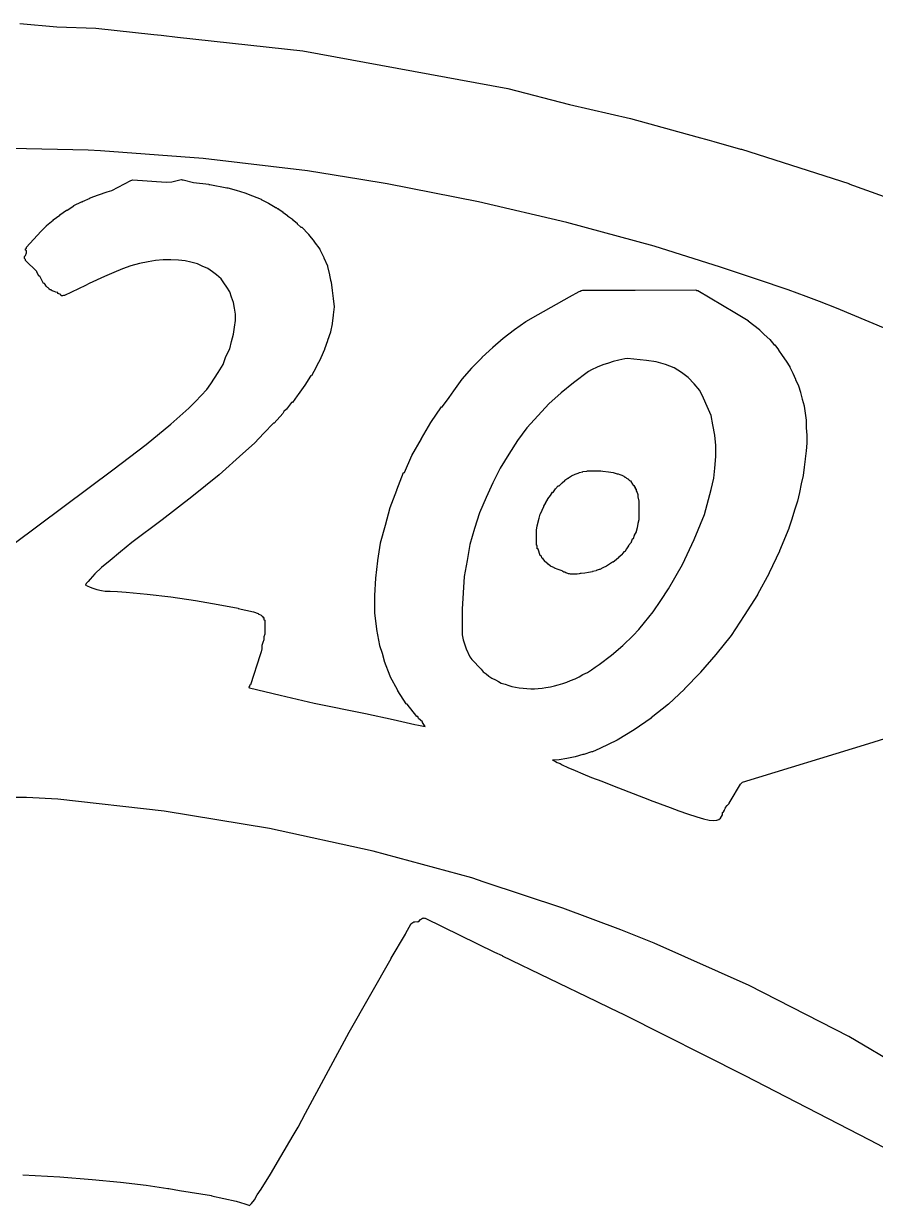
# Model space of a CAD drawing. Extents: x 85.1 to 152.3, y -110.2 to -37.
# Drawn here: x 127.384 to 128.281, y -71.784 to -70.539 of the extents above; entities that cross this region are included whole.
import ezdxf

# ---------------------------------------------------------------- set-up
doc = ezdxf.new("R2010")
doc.units = 0
doc.layers.add('BLACK', color=7, linetype='CONTINUOUS')

msp = doc.modelspace()

# ---------------------------------------------------------------- linework, layer by layer
at = {"layer": 'BLACK', "linetype": 'CONTINUOUS'}
for p, q in [((127.38, -70.5394), (127.419, -70.5426)), ((127.419, -70.5426), (127.46, -70.5442)), ((127.46, -70.5442), (127.46, -70.5442)), ((127.46, -70.5442), (127.46, -70.5442)), ((127.46, -70.5442), (127.521, -70.5509)), ((127.521, -70.5509), (127.529, -70.5515)), ((127.529, -70.5515), (127.529, -70.5516)), ((127.529, -70.5516), (127.529, -70.5515)), ((127.529, -70.5515), (127.546, -70.5536)), ((127.546, -70.5536), (127.678, -70.5682)), ((127.678, -70.5682), (127.678, -70.5683)), ((127.678, -70.5683), (127.678, -70.5682)), ((127.678, -70.5682), (127.894, -70.6076)), ((127.894, -70.6076), (127.894, -70.6076)), ((127.894, -70.6076), (127.894, -70.6076)), ((127.894, -70.6076), (127.959, -70.6245)), ((127.959, -70.6245), (128.023, -70.6394)), ((128.023, -70.6394), (128.023, -70.6395)), ((128.023, -70.6395), (128.023, -70.6395)), ((128.023, -70.6395), (128.093, -70.6587)), ((128.093, -70.6587), (128.106, -70.6621)), ((127.452, -70.6727), (127.371, -70.671)), ((127.465, -70.6733), (127.452, -70.6727)), ((128.106, -70.6621), (128.106, -70.6622)), ((128.106, -70.6622), (128.106, -70.6622)), ((128.106, -70.6622), (128.111, -70.6636)), ((128.111, -70.6636), (128.139, -70.6716)), ((128.139, -70.6716), (128.139, -70.6716)), ((128.139, -70.6716), (128.14, -70.6716)), ((128.14, -70.6716), (128.253, -70.7079)), ((127.573, -70.6814), (127.465, -70.6733)), ((127.683, -70.6945), (127.573, -70.6814)), ((127.739, -70.7035), (127.683, -70.6945)), ((127.477, -70.7152), (127.497, -70.7045)), ((127.497, -70.7045), (127.498, -70.7044)), ((127.498, -70.7044), (127.499, -70.704)), ((127.499, -70.704), (127.534, -70.7064)), ((127.534, -70.7064), (127.54, -70.7061)), ((127.54, -70.7061), (127.55, -70.7037)), ((127.55, -70.7037), (127.551, -70.7039)), ((127.551, -70.7039), (127.552, -70.7038)), ((127.552, -70.7038), (127.563, -70.7069)), ((127.563, -70.7069), (127.579, -70.7086)), ((127.579, -70.7086), (127.579, -70.7087)), ((127.579, -70.7087), (127.58, -70.7087)), ((127.58, -70.7087), (127.598, -70.7123)), ((127.767, -70.7082), (127.739, -70.7035)), ((127.863, -70.7271), (127.767, -70.7082)), ((128.253, -70.7079), (128.253, -70.708)), ((128.253, -70.708), (128.253, -70.708)), ((128.253, -70.708), (128.364, -70.7484)), ((127.454, -70.723), (127.463, -70.7196)), ((127.463, -70.7196), (127.472, -70.7166)), ((127.463, -70.7196), (127.463, -70.7197)), ((127.463, -70.7197), (127.463, -70.7196)), ((127.472, -70.7165), (127.477, -70.7152)), ((127.472, -70.7166), (127.472, -70.7165)), ((127.472, -70.7166), (127.472, -70.7166)), ((127.598, -70.7123), (127.598, -70.7124)), ((127.598, -70.7124), (127.599, -70.7123)), ((127.599, -70.7123), (127.608, -70.7147)), ((127.608, -70.7147), (127.608, -70.7148)), ((127.608, -70.7148), (127.608, -70.7148)), ((127.608, -70.7148), (127.617, -70.7175)), ((127.617, -70.7175), (127.617, -70.7176)), ((127.617, -70.7176), (127.617, -70.7176)), ((127.617, -70.7176), (127.625, -70.7208)), ((127.625, -70.7208), (127.625, -70.7208)), ((127.625, -70.7208), (127.625, -70.7208)), ((127.625, -70.7208), (127.634, -70.7244)), ((127.43, -70.7358), (127.437, -70.7312)), ((127.437, -70.7311), (127.445, -70.727)), ((127.437, -70.7312), (127.437, -70.7311)), ((127.437, -70.7312), (127.437, -70.7312)), ((127.445, -70.727), (127.446, -70.727)), ((127.446, -70.7269), (127.454, -70.7231)), ((127.446, -70.727), (127.446, -70.7269)), ((127.454, -70.7231), (127.454, -70.723)), ((127.454, -70.7231), (127.454, -70.7231)), ((127.634, -70.7244), (127.634, -70.7245)), ((127.634, -70.7245), (127.634, -70.7245)), ((127.634, -70.7245), (127.642, -70.7284)), ((127.642, -70.7284), (127.642, -70.7285)), ((127.642, -70.7285), (127.642, -70.7285)), ((127.642, -70.7285), (127.649, -70.7329)), ((127.649, -70.7329), (127.649, -70.733)), ((127.649, -70.733), (127.65, -70.733)), ((127.65, -70.733), (127.651, -70.734)), ((127.651, -70.734), (127.651, -70.7342)), ((127.651, -70.7342), (127.652, -70.7343)), ((127.652, -70.7343), (127.652, -70.7343)), ((127.652, -70.7343), (127.652, -70.7344)), ((127.652, -70.7344), (127.657, -70.7378)), ((127.956, -70.749), (127.863, -70.7271)), ((127.408, -70.7521), (127.415, -70.7464)), ((127.415, -70.7462), (127.422, -70.741)), ((127.415, -70.7464), (127.415, -70.7462)), ((127.415, -70.7464), (127.415, -70.7464)), ((127.422, -70.7408), (127.429, -70.7359)), ((127.422, -70.7409), (127.422, -70.7408)), ((127.422, -70.741), (127.422, -70.7409)), ((127.429, -70.7359), (127.43, -70.7359)), ((127.43, -70.7359), (127.43, -70.7358)), ((127.657, -70.7378), (127.657, -70.7379)), ((127.657, -70.7379), (127.657, -70.7379)), ((127.657, -70.7379), (127.662, -70.7415)), ((127.662, -70.7415), (127.662, -70.7416)), ((127.662, -70.7416), (127.662, -70.7417)), ((127.662, -70.7417), (127.667, -70.7455)), ((127.667, -70.7455), (127.667, -70.7456)), ((127.667, -70.7456), (127.667, -70.7457)), ((127.667, -70.7457), (127.672, -70.7497)), ((127.387, -70.7749), (127.402, -70.7585)), ((127.402, -70.7583), (127.408, -70.7523)), ((127.402, -70.7584), (127.402, -70.7583)), ((127.402, -70.7585), (127.402, -70.7584)), ((127.408, -70.7522), (127.408, -70.7521)), ((127.408, -70.7523), (127.408, -70.7522)), ((127.672, -70.7497), (127.672, -70.7498)), ((127.672, -70.7498), (127.672, -70.7499)), ((127.672, -70.7499), (127.672, -70.7503)), ((127.672, -70.7503), (127.676, -70.7537)), ((127.676, -70.7537), (127.676, -70.7538)), ((127.676, -70.7538), (127.677, -70.7539)), ((127.677, -70.7539), (127.684, -70.7611)), ((128.048, -70.774), (127.956, -70.749)), ((127.684, -70.7611), (127.684, -70.7613)), ((127.684, -70.7613), (127.684, -70.7614)), ((127.684, -70.7614), (127.69, -70.7689)), ((127.69, -70.7689), (127.69, -70.7691)), ((127.69, -70.7691), (127.69, -70.7693)), ((127.69, -70.7693), (127.696, -70.7771)), ((127.385, -70.7847), (127.386, -70.7836)), ((127.385, -70.7858), (127.385, -70.7847)), ((127.386, -70.7765), (127.387, -70.7758)), ((127.386, -70.7773), (127.386, -70.7765)), ((127.386, -70.778), (127.386, -70.7773)), ((127.387, -70.7788), (127.386, -70.778)), ((127.386, -70.7836), (127.387, -70.7809)), ((127.387, -70.7758), (127.387, -70.7749)), ((127.387, -70.7798), (127.387, -70.7788)), ((127.387, -70.7809), (127.387, -70.7798)), ((127.696, -70.7771), (127.696, -70.7773)), ((127.696, -70.7773), (127.696, -70.7775)), ((127.696, -70.7775), (127.7, -70.7857)), ((128.118, -70.796), (128.048, -70.774)), ((127.385, -70.7863), (127.385, -70.7858)), ((127.385, -70.7868), (127.385, -70.7863)), ((127.386, -70.7877), (127.385, -70.7868)), ((127.386, -70.7888), (127.386, -70.7877)), ((127.398, -70.8004), (127.386, -70.7888)), ((127.497, -70.7946), (127.488, -70.7977)), ((127.506, -70.7921), (127.497, -70.7946)), ((127.515, -70.7903), (127.506, -70.7921)), ((127.523, -70.789), (127.515, -70.7903)), ((127.531, -70.7883), (127.523, -70.789)), ((127.539, -70.7881), (127.531, -70.7883)), ((127.547, -70.7885), (127.539, -70.7881)), ((127.554, -70.7893), (127.547, -70.7885)), ((127.56, -70.7907), (127.554, -70.7893)), ((127.567, -70.7925), (127.56, -70.7907)), ((127.572, -70.7948), (127.567, -70.7925)), ((127.578, -70.7975), (127.572, -70.7948)), ((127.7, -70.7857), (127.7, -70.7859)), ((127.7, -70.7859), (127.7, -70.7861)), ((127.7, -70.7861), (127.704, -70.7946)), ((127.704, -70.7946), (127.704, -70.7949)), ((127.704, -70.7949), (127.704, -70.7951)), ((127.704, -70.7951), (127.706, -70.8039)), ((128.157, -70.809), (128.118, -70.796)), ((127.398, -70.8008), (127.398, -70.8004)), ((127.398, -70.8009), (127.398, -70.8008)), ((127.4, -70.8054), (127.398, -70.8009)), ((127.398, -70.8009), (127.398, -70.8009)), ((127.401, -70.8055), (127.4, -70.8054)), ((127.403, -70.8095), (127.401, -70.8055)), ((127.401, -70.8055), (127.401, -70.8055)), ((127.403, -70.8097), (127.403, -70.8095)), ((127.403, -70.8095), (127.403, -70.8095)), ((127.405, -70.813), (127.403, -70.8097)), ((127.469, -70.8058), (127.453, -70.8132)), ((127.479, -70.8014), (127.469, -70.8058)), ((127.488, -70.7977), (127.479, -70.8014)), ((127.583, -70.8007), (127.578, -70.7975)), ((127.587, -70.8042), (127.583, -70.8007)), ((127.592, -70.8081), (127.587, -70.8042)), ((127.595, -70.8124), (127.592, -70.8081)), ((127.706, -70.8039), (127.706, -70.8041)), ((127.706, -70.8041), (127.706, -70.8044)), ((127.706, -70.8044), (127.707, -70.8096)), ((127.707, -70.8096), (127.708, -70.8118)), ((128.189, -70.82), (128.157, -70.809)), ((127.405, -70.8131), (127.405, -70.813)), ((127.406, -70.8132), (127.405, -70.8131)), ((127.407, -70.8147), (127.406, -70.8132)), ((127.407, -70.8149), (127.407, -70.8147)), ((127.407, -70.8147), (127.407, -70.8147)), ((127.408, -70.8162), (127.407, -70.8149)), ((127.408, -70.8164), (127.408, -70.8162)), ((127.408, -70.8162), (127.408, -70.8162)), ((127.409, -70.8175), (127.408, -70.8164)), ((127.41, -70.8176), (127.409, -70.8175)), ((127.41, -70.8178), (127.41, -70.8176)), ((127.411, -70.8188), (127.41, -70.8178)), ((127.411, -70.819), (127.411, -70.8188)), ((127.411, -70.8188), (127.411, -70.8188)), ((127.412, -70.8199), (127.411, -70.819)), ((127.413, -70.8199), (127.412, -70.8199)), ((127.413, -70.8201), (127.413, -70.8199)), ((127.414, -70.8208), (127.413, -70.8201)), ((127.414, -70.821), (127.414, -70.8208)), ((127.414, -70.8208), (127.414, -70.8208)), ((127.416, -70.8216), (127.414, -70.821)), ((127.416, -70.8217), (127.416, -70.8216)), ((127.416, -70.8216), (127.416, -70.8216)), ((127.418, -70.8222), (127.416, -70.8217)), ((127.418, -70.8223), (127.418, -70.8221)), ((127.418, -70.8221), (127.418, -70.8222)), ((127.42, -70.8226), (127.418, -70.8223)), ((127.449, -70.8154), (127.427, -70.8258)), ((127.453, -70.8133), (127.449, -70.8154)), ((127.453, -70.8132), (127.453, -70.8133)), ((127.453, -70.8133), (127.453, -70.8133)), ((127.598, -70.8171), (127.595, -70.8124)), ((127.601, -70.8221), (127.598, -70.8171)), ((127.603, -70.8274), (127.601, -70.8221)), ((127.708, -70.8118), (127.708, -70.812)), ((127.708, -70.812), (127.708, -70.8121)), ((127.708, -70.8121), (127.709, -70.8203)), ((127.709, -70.8203), (127.709, -70.8205)), ((127.709, -70.8205), (127.709, -70.8206)), ((127.709, -70.8206), (127.71, -70.8289)), ((127.959, -70.8272), (127.969, -70.8216)), ((127.969, -70.8216), (127.97, -70.8214)), ((127.97, -70.8213), (127.971, -70.8207)), ((127.97, -70.8214), (127.97, -70.8213)), ((127.971, -70.8207), (127.972, -70.8206)), ((127.972, -70.8206), (127.973, -70.8202)), ((127.973, -70.8202), (128.023, -70.8203)), ((128.023, -70.8203), (128.028, -70.8201)), ((128.028, -70.8201), (128.092, -70.8199)), ((128.028, -70.8201), (128.028, -70.8201)), ((128.028, -70.8201), (128.028, -70.8201)), ((128.092, -70.8199), (128.093, -70.8204)), ((128.093, -70.8204), (128.094, -70.8205)), ((128.094, -70.8205), (128.133, -70.8437)), ((128.208, -70.8268), (128.189, -70.82)), ((127.42, -70.8238), (127.42, -70.8226)), ((127.422, -70.8244), (127.42, -70.8238)), ((127.423, -70.8252), (127.422, -70.8244)), ((127.423, -70.8254), (127.423, -70.8252)), ((127.423, -70.8252), (127.423, -70.8252)), ((127.424, -70.826), (127.423, -70.8254)), ((127.425, -70.826), (127.424, -70.826)), ((127.426, -70.8259), (127.425, -70.8262)), ((127.425, -70.8262), (127.425, -70.826)), ((127.427, -70.8258), (127.426, -70.8259)), ((127.605, -70.8332), (127.603, -70.8274)), ((127.606, -70.8392), (127.605, -70.8332)), ((127.71, -70.8289), (127.71, -70.829)), ((127.71, -70.829), (127.71, -70.8292)), ((127.71, -70.8292), (127.711, -70.8375)), ((127.926, -70.8457), (127.959, -70.8272)), ((128.222, -70.8322), (128.208, -70.8268)), ((128.24, -70.8393), (128.222, -70.8322)), ((127.607, -70.8456), (127.606, -70.8392)), ((127.607, -70.8523), (127.607, -70.8456)), ((127.71, -70.8466), (127.709, -70.8552)), ((127.711, -70.8379), (127.71, -70.8463)), ((127.71, -70.8463), (127.71, -70.8465)), ((127.71, -70.8465), (127.71, -70.8466)), ((127.711, -70.8375), (127.711, -70.8377)), ((127.711, -70.8377), (127.711, -70.8379)), ((127.913, -70.8531), (127.926, -70.8458)), ((127.926, -70.8458), (127.926, -70.8457)), ((127.926, -70.8458), (127.926, -70.8458)), ((128.133, -70.8437), (128.133, -70.8437)), ((128.133, -70.8437), (128.133, -70.8437)), ((128.133, -70.8437), (128.14, -70.8479)), ((128.348, -70.8842), (128.24, -70.8393)), ((127.605, -70.8666), (127.606, -70.8593)), ((127.606, -70.8593), (127.607, -70.8523)), ((127.709, -70.8555), (127.707, -70.8641)), ((127.709, -70.8552), (127.709, -70.8553)), ((127.709, -70.8553), (127.709, -70.8555)), ((127.901, -70.8615), (127.913, -70.8533)), ((127.913, -70.8532), (127.913, -70.8531)), ((127.913, -70.8533), (127.913, -70.8532)), ((128.14, -70.8479), (128.14, -70.8479)), ((128.14, -70.8479), (128.14, -70.848)), ((128.14, -70.848), (128.147, -70.8523)), ((128.147, -70.8523), (128.147, -70.8524)), ((128.147, -70.8524), (128.147, -70.8524)), ((128.147, -70.8524), (128.153, -70.8569)), ((128.153, -70.8569), (128.153, -70.857)), ((128.153, -70.857), (128.153, -70.857)), ((128.153, -70.857), (128.159, -70.8617)), ((127.603, -70.8741), (127.605, -70.8666)), ((127.707, -70.8644), (127.704, -70.8732)), ((127.707, -70.8641), (127.707, -70.8643)), ((127.707, -70.8643), (127.707, -70.8644)), ((127.878, -70.8804), (127.889, -70.8707)), ((127.889, -70.8706), (127.901, -70.8616)), ((127.889, -70.8707), (127.889, -70.8706)), ((127.889, -70.8707), (127.889, -70.8707)), ((127.901, -70.8616), (127.901, -70.8615)), ((127.901, -70.8616), (127.901, -70.8616)), ((128.159, -70.8617), (128.159, -70.8618)), ((128.159, -70.8618), (128.159, -70.8619)), ((128.159, -70.8619), (128.164, -70.8668)), ((128.164, -70.8668), (128.164, -70.8669)), ((128.164, -70.8669), (128.164, -70.8669)), ((128.164, -70.8669), (128.17, -70.872)), ((128.17, -70.872), (128.17, -70.8721)), ((128.17, -70.8721), (128.17, -70.8722)), ((127.597, -70.8901), (127.601, -70.882)), ((127.601, -70.882), (127.603, -70.8741)), ((127.701, -70.8826), (127.697, -70.8916)), ((127.704, -70.8735), (127.701, -70.8824)), ((127.701, -70.8824), (127.701, -70.8825)), ((127.701, -70.8825), (127.701, -70.8826)), ((127.704, -70.8732), (127.704, -70.8733)), ((127.704, -70.8733), (127.704, -70.8735)), ((127.867, -70.8909), (127.878, -70.8806)), ((127.878, -70.8805), (127.878, -70.8804)), ((127.878, -70.8806), (127.878, -70.8805)), ((128.17, -70.8722), (128.174, -70.8774)), ((128.174, -70.8774), (128.174, -70.8776)), ((128.174, -70.8776), (128.175, -70.8776)), ((128.175, -70.8776), (128.179, -70.8831)), ((128.179, -70.8831), (128.179, -70.8832)), ((128.179, -70.8832), (128.179, -70.8833)), ((128.179, -70.8833), (128.183, -70.8889)), ((127.594, -70.8984), (127.597, -70.8901)), ((127.697, -70.8919), (127.692, -70.901)), ((127.697, -70.8916), (127.697, -70.8917)), ((127.697, -70.8917), (127.697, -70.8919)), ((127.856, -70.9021), (127.867, -70.8911)), ((127.867, -70.891), (127.867, -70.8909)), ((127.867, -70.8911), (127.867, -70.891)), ((128, -70.897), (127.994, -70.899)), ((128.005, -70.8952), (128, -70.897)), ((128.011, -70.8938), (128.005, -70.8952)), ((128.017, -70.8926), (128.011, -70.8938)), ((128.02, -70.8922), (128.017, -70.8926)), ((128.04, -70.8941), (128.02, -70.8922)), ((128.05, -70.8957), (128.04, -70.8941)), ((128.06, -70.8984), (128.05, -70.8957)), ((128.183, -70.8889), (128.183, -70.889)), ((128.183, -70.889), (128.183, -70.8891)), ((128.183, -70.8891), (128.187, -70.8949)), ((128.187, -70.8949), (128.187, -70.895)), ((128.187, -70.895), (128.187, -70.8951)), ((128.187, -70.8951), (128.191, -70.9011)), ((127.581, -70.919), (127.589, -70.9069)), ((127.589, -70.9069), (127.594, -70.8984)), ((127.692, -70.9012), (127.687, -70.9105)), ((127.692, -70.901), (127.692, -70.9011)), ((127.692, -70.9011), (127.692, -70.9012)), ((127.846, -70.9138), (127.856, -70.9022)), ((127.856, -70.9022), (127.856, -70.9021)), ((127.856, -70.9022), (127.856, -70.9022)), ((127.979, -70.9057), (127.963, -70.9179)), ((127.982, -70.9041), (127.979, -70.9057)), ((127.988, -70.9014), (127.982, -70.9041)), ((127.994, -70.899), (127.988, -70.9014)), ((128.069, -70.9021), (128.06, -70.8984)), ((128.077, -70.9068), (128.069, -70.9021)), ((128.084, -70.9123), (128.077, -70.9068)), ((128.191, -70.9011), (128.191, -70.9012)), ((128.191, -70.9012), (128.191, -70.9013)), ((128.191, -70.9013), (128.194, -70.9075)), ((128.194, -70.9075), (128.194, -70.9076)), ((128.194, -70.9076), (128.194, -70.9077)), ((128.194, -70.9077), (128.197, -70.9141)), ((127.577, -70.9249), (127.581, -70.919)), ((127.68, -70.9203), (127.673, -70.93)), ((127.686, -70.9107), (127.68, -70.9202)), ((127.68, -70.9202), (127.68, -70.9203)), ((127.68, -70.9203), (127.68, -70.9203)), ((127.687, -70.9105), (127.686, -70.9106)), ((127.686, -70.9106), (127.686, -70.9107)), ((127.837, -70.9261), (127.846, -70.914)), ((127.846, -70.9139), (127.846, -70.9138)), ((127.846, -70.914), (127.846, -70.9139)), ((127.963, -70.9179), (127.95, -70.9285)), ((128.09, -70.9187), (128.084, -70.9123)), ((128.096, -70.9259), (128.09, -70.9187)), ((128.197, -70.9141), (128.197, -70.9142)), ((128.197, -70.9142), (128.197, -70.9143)), ((128.197, -70.9143), (128.2, -70.9209)), ((128.2, -70.9209), (128.2, -70.921)), ((128.2, -70.921), (128.2, -70.9211)), ((128.2, -70.9211), (128.202, -70.9278)), ((127.565, -70.9376), (127.571, -70.931)), ((127.571, -70.931), (127.577, -70.9249)), ((127.672, -70.9316), (127.667, -70.9385)), ((127.673, -70.9301), (127.672, -70.9316)), ((127.672, -70.9316), (127.672, -70.9316)), ((127.673, -70.93), (127.673, -70.93)), ((127.673, -70.93), (127.673, -70.9301)), ((127.825, -70.9429), (127.832, -70.9333)), ((127.832, -70.9333), (127.837, -70.9263)), ((127.837, -70.9263), (127.837, -70.9261)), ((127.837, -70.9263), (127.837, -70.9263)), ((127.95, -70.9285), (127.937, -70.9399)), ((128.1, -70.9339), (128.096, -70.9259)), ((128.104, -70.9427), (128.1, -70.9339)), ((128.202, -70.9278), (128.202, -70.9279)), ((128.202, -70.9279), (128.202, -70.928)), ((128.202, -70.928), (128.204, -70.9349)), ((127.539, -70.9614), (127.558, -70.9446)), ((127.558, -70.9446), (127.565, -70.9376)), ((127.661, -70.9456), (127.658, -70.9481)), ((127.666, -70.9386), (127.661, -70.9455)), ((127.661, -70.9455), (127.661, -70.9456)), ((127.661, -70.9456), (127.661, -70.9456)), ((127.667, -70.9385), (127.666, -70.9386)), ((127.667, -70.9385), (127.667, -70.9385)), ((127.813, -70.9595), (127.824, -70.9431)), ((127.824, -70.9431), (127.825, -70.943)), ((127.825, -70.943), (127.825, -70.9429)), ((127.937, -70.9399), (127.926, -70.9521)), ((128.108, -70.9521), (128.104, -70.9427)), ((128.204, -70.9349), (128.204, -70.935)), ((128.204, -70.935), (128.204, -70.9351)), ((128.204, -70.9351), (128.206, -70.9422)), ((128.206, -70.9422), (128.206, -70.9423)), ((128.206, -70.9423), (128.206, -70.9424)), ((128.206, -70.9424), (128.207, -70.9497)), ((127.657, -70.9501), (127.648, -70.9603)), ((127.658, -70.9481), (127.657, -70.95)), ((127.657, -70.95), (127.657, -70.9501)), ((127.657, -70.9501), (127.657, -70.9501)), ((127.926, -70.9521), (127.914, -70.9651)), ((128.11, -70.9621), (128.108, -70.9521)), ((128.207, -70.9497), (128.207, -70.9498)), ((128.207, -70.9498), (128.207, -70.9499)), ((128.207, -70.9499), (128.208, -70.9573)), ((128.208, -70.9573), (128.208, -70.9574)), ((128.208, -70.9574), (128.208, -70.9575)), ((128.208, -70.9575), (128.208, -70.9651)), ((127.513, -70.9826), (127.539, -70.9614)), ((127.637, -70.9709), (127.627, -70.9814)), ((127.647, -70.9604), (127.637, -70.9708)), ((127.637, -70.9708), (127.637, -70.9708)), ((127.637, -70.9708), (127.637, -70.9709)), ((127.648, -70.9603), (127.647, -70.9604)), ((127.647, -70.9604), (127.647, -70.9604)), ((127.803, -70.9766), (127.813, -70.9596)), ((127.813, -70.9596), (127.813, -70.9595)), ((127.813, -70.9596), (127.813, -70.9596)), ((127.914, -70.9651), (127.904, -70.9787)), ((128.112, -70.9728), (128.11, -70.9621)), ((128.208, -70.9651), (128.208, -70.9652)), ((128.208, -70.9652), (128.208, -70.9653)), ((128.208, -70.9653), (128.209, -70.9731)), ((127.478, -71.0096), (127.513, -70.9826)), ((127.627, -70.9815), (127.615, -70.9923)), ((127.627, -70.9814), (127.627, -70.9815)), ((127.627, -70.9815), (127.627, -70.9815)), ((127.793, -70.9942), (127.803, -70.9768)), ((127.803, -70.9767), (127.803, -70.9766)), ((127.803, -70.9768), (127.803, -70.9767)), ((127.904, -70.9787), (127.895, -70.9929)), ((128.113, -70.9839), (128.112, -70.9728)), ((128.113, -70.9955), (128.113, -70.9839)), ((128.209, -70.9814), (128.208, -70.9895)), ((128.209, -70.9731), (128.209, -70.9732)), ((128.209, -70.9732), (128.209, -70.9732)), ((128.209, -70.9732), (128.209, -70.9812)), ((128.209, -70.9812), (128.209, -70.9813)), ((128.209, -70.9813), (128.209, -70.9814)), ((127.615, -70.9924), (127.59, -71.0146)), ((127.615, -70.9923), (127.615, -70.9923)), ((127.615, -70.9923), (127.615, -70.9924)), ((127.785, -71.0122), (127.793, -70.9944)), ((127.793, -70.9943), (127.793, -70.9942)), ((127.793, -70.9944), (127.793, -70.9943)), ((127.895, -70.9929), (127.886, -71.0077)), ((128.112, -71.0076), (128.113, -70.9955)), ((128.208, -70.9896), (128.207, -70.9979)), ((128.208, -70.9895), (128.208, -70.9896)), ((128.208, -70.9896), (128.208, -70.9896)), ((127.886, -71.0077), (127.878, -71.023)), ((128.111, -71.0181), (128.112, -71.0076)), ((128.206, -71.0067), (128.205, -71.0153)), ((128.207, -70.9981), (128.206, -71.0065)), ((128.206, -71.0065), (128.206, -71.0066)), ((128.206, -71.0066), (128.206, -71.0067)), ((128.207, -70.9979), (128.207, -70.998)), ((128.207, -70.998), (128.207, -70.9981)), ((127.374, -71.0872), (127.478, -71.0096)), ((127.478, -71.0096), (127.478, -71.0096)), ((127.59, -71.0147), (127.561, -71.0378)), ((127.59, -71.0146), (127.59, -71.0146)), ((127.59, -71.0146), (127.59, -71.0147)), ((127.777, -71.0305), (127.784, -71.0124)), ((127.784, -71.0124), (127.785, -71.0123)), ((127.785, -71.0123), (127.785, -71.0122)), ((127.951, -71.0232), (127.954, -71.0206)), ((127.954, -71.0204), (127.957, -71.0181)), ((127.954, -71.0205), (127.954, -71.0204)), ((127.954, -71.0206), (127.954, -71.0205)), ((127.957, -71.0181), (127.958, -71.0181)), ((127.958, -71.0179), (127.961, -71.0159)), ((127.958, -71.0181), (127.958, -71.0179)), ((127.961, -71.0158), (127.965, -71.0141)), ((127.961, -71.0159), (127.961, -71.0158)), ((127.961, -71.0159), (127.961, -71.0159)), ((127.965, -71.0139), (127.969, -71.0125)), ((127.965, -71.014), (127.965, -71.0139)), ((127.965, -71.0141), (127.965, -71.014)), ((127.969, -71.0124), (127.973, -71.0114)), ((127.969, -71.0125), (127.969, -71.0124)), ((127.969, -71.0125), (127.969, -71.0125)), ((127.973, -71.0113), (127.977, -71.0107)), ((127.973, -71.0114), (127.973, -71.0113)), ((127.973, -71.0114), (127.973, -71.0114)), ((127.977, -71.0108), (127.978, -71.0106)), ((127.977, -71.0107), (127.977, -71.0108)), ((127.978, -71.0106), (127.981, -71.0104)), ((127.981, -71.0104), (127.981, -71.0105)), ((127.981, -71.0105), (127.982, -71.0105)), ((127.982, -71.0104), (127.982, -71.0104)), ((127.982, -71.0104), (127.984, -71.0105)), ((127.982, -71.0105), (127.982, -71.0104)), ((127.982, -71.0104), (127.982, -71.0104)), ((127.984, -71.0105), (127.988, -71.0105)), ((127.988, -71.0105), (127.99, -71.0104)), ((127.99, -71.0104), (127.99, -71.0105)), ((127.99, -71.0105), (127.99, -71.0104)), ((127.99, -71.0104), (127.992, -71.0105)), ((127.992, -71.0105), (127.992, -71.0106)), ((127.992, -71.0106), (127.992, -71.0106)), ((127.992, -71.0106), (127.994, -71.0108)), ((127.994, -71.0108), (127.994, -71.0109)), ((127.994, -71.0109), (127.994, -71.0109)), ((127.994, -71.0109), (127.994, -71.0109)), ((127.994, -71.0109), (127.994, -71.0109)), ((127.994, -71.0109), (127.994, -71.0109)), ((127.994, -71.0109), (128, -71.0115)), ((128, -71.0115), (128, -71.0115)), ((128, -71.0115), (128, -71.0115)), ((128, -71.0115), (128.005, -71.0123)), ((128.005, -71.0123), (128.005, -71.0124)), ((128.005, -71.0124), (128.005, -71.0124)), ((128.005, -71.0124), (128.007, -71.0129)), ((128.007, -71.0129), (128.007, -71.013)), ((128.007, -71.013), (128.007, -71.013)), ((128.007, -71.013), (128.009, -71.0135)), ((128.009, -71.0135), (128.01, -71.0136)), ((128.01, -71.0136), (128.01, -71.0136)), ((128.01, -71.0136), (128.012, -71.0143)), ((128.012, -71.0143), (128.012, -71.0143)), ((128.012, -71.0143), (128.012, -71.0143)), ((128.012, -71.0143), (128.014, -71.0151)), ((128.014, -71.0151), (128.014, -71.0152)), ((128.014, -71.0152), (128.014, -71.0152)), ((128.014, -71.0152), (128.016, -71.016)), ((128.016, -71.016), (128.016, -71.0161)), ((128.016, -71.0161), (128.016, -71.0161)), ((128.016, -71.0161), (128.017, -71.017)), ((128.017, -71.017), (128.018, -71.0172)), ((128.018, -71.0172), (128.018, -71.0172)), ((128.018, -71.0172), (128.019, -71.0182)), ((128.019, -71.0182), (128.019, -71.0183)), ((128.019, -71.0183), (128.019, -71.0183)), ((128.019, -71.0183), (128.021, -71.0194)), ((128.021, -71.0194), (128.021, -71.0196)), ((128.021, -71.0196), (128.021, -71.0196)), ((128.021, -71.0196), (128.022, -71.0208)), ((128.022, -71.0208), (128.023, -71.0209)), ((128.023, -71.0209), (128.023, -71.021)), ((128.023, -71.021), (128.024, -71.0222)), ((128.108, -71.03), (128.111, -71.0181)), ((128.205, -71.0154), (128.203, -71.0242)), ((128.205, -71.0153), (128.205, -71.0153)), ((128.205, -71.0153), (128.205, -71.0154)), ((127.77, -71.049), (127.777, -71.0307)), ((127.777, -71.0306), (127.777, -71.0305)), ((127.777, -71.0307), (127.777, -71.0306)), ((127.878, -71.023), (127.871, -71.0387)), ((127.939, -71.0364), (127.941, -71.033)), ((127.941, -71.033), (127.942, -71.0329)), ((127.942, -71.0328), (127.944, -71.0296)), ((127.942, -71.0329), (127.942, -71.0328)), ((127.944, -71.0294), (127.947, -71.0263)), ((127.944, -71.0295), (127.944, -71.0294)), ((127.944, -71.0296), (127.944, -71.0295)), ((127.947, -71.0263), (127.948, -71.0262)), ((127.947, -71.0263), (127.947, -71.0263)), ((127.948, -71.0262), (127.951, -71.0233)), ((127.951, -71.0233), (127.951, -71.0232)), ((127.951, -71.0233), (127.951, -71.0233)), ((128.024, -71.0222), (128.024, -71.0224)), ((128.024, -71.0224), (128.024, -71.0225)), ((128.024, -71.0225), (128.025, -71.0238)), ((128.025, -71.0238), (128.025, -71.024)), ((128.025, -71.024), (128.025, -71.0241)), ((128.025, -71.0241), (128.026, -71.0255)), ((128.026, -71.0255), (128.026, -71.0257)), ((128.026, -71.0257), (128.027, -71.0258)), ((128.027, -71.0258), (128.027, -71.0273)), ((128.027, -71.0273), (128.027, -71.0274)), ((128.027, -71.0274), (128.028, -71.0275)), ((128.028, -71.0275), (128.028, -71.0292)), ((128.028, -71.0292), (128.028, -71.0293)), ((128.028, -71.0293), (128.029, -71.0294)), ((128.029, -71.0294), (128.029, -71.0311)), ((128.029, -71.0311), (128.029, -71.0313)), ((128.029, -71.0313), (128.029, -71.0314)), ((128.029, -71.0314), (128.03, -71.0332)), ((128.03, -71.0332), (128.03, -71.0333)), ((128.03, -71.0333), (128.03, -71.0334)), ((128.03, -71.0334), (128.031, -71.0354)), ((128.101, -71.0564), (128.108, -71.03)), ((128.201, -71.0334), (128.199, -71.0425)), ((128.203, -71.0243), (128.201, -71.0332)), ((128.201, -71.0332), (128.201, -71.0333)), ((128.201, -71.0333), (128.201, -71.0334)), ((128.203, -71.0242), (128.203, -71.0242)), ((128.203, -71.0242), (128.203, -71.0243)), ((127.561, -71.0379), (127.53, -71.062)), ((127.561, -71.0378), (127.561, -71.0379)), ((127.561, -71.0379), (127.561, -71.0379)), ((127.871, -71.0387), (127.864, -71.0548)), ((127.932, -71.0479), (127.934, -71.0442)), ((127.934, -71.044), (127.936, -71.0403)), ((127.934, -71.0441), (127.934, -71.044)), ((127.934, -71.0442), (127.934, -71.0441)), ((127.936, -71.0401), (127.939, -71.0366)), ((127.936, -71.0402), (127.936, -71.0401)), ((127.936, -71.0403), (127.936, -71.0402)), ((127.939, -71.0365), (127.939, -71.0364)), ((127.939, -71.0366), (127.939, -71.0365)), ((128.031, -71.0354), (128.031, -71.0355)), ((128.031, -71.0355), (128.031, -71.0356)), ((128.031, -71.0356), (128.031, -71.0376)), ((128.031, -71.0376), (128.031, -71.0377)), ((128.031, -71.0377), (128.031, -71.0379)), ((128.031, -71.0379), (128.032, -71.0423)), ((128.032, -71.0423), (128.032, -71.0424)), ((128.032, -71.0424), (128.032, -71.0426)), ((128.032, -71.0426), (128.032, -71.0431)), ((128.032, -71.0431), (128.032, -71.0437)), ((128.032, -71.0437), (128.032, -71.0439)), ((128.032, -71.0439), (128.032, -71.0441)), ((128.032, -71.0441), (128.032, -71.0456)), ((128.032, -71.0456), (128.032, -71.0458)), ((128.032, -71.0458), (128.032, -71.046)), ((128.032, -71.046), (128.032, -71.0475)), ((128.199, -71.0426), (128.196, -71.0518)), ((128.199, -71.0425), (128.199, -71.0425)), ((128.199, -71.0425), (128.199, -71.0426)), ((127.765, -71.0676), (127.77, -71.0492)), ((127.77, -71.0491), (127.77, -71.049)), ((127.77, -71.0492), (127.77, -71.0491)), ((127.864, -71.0548), (127.859, -71.0713)), ((127.927, -71.0602), (127.928, -71.0563)), ((127.928, -71.0561), (127.93, -71.0522)), ((127.928, -71.0562), (127.928, -71.0561)), ((127.928, -71.0563), (127.928, -71.0562)), ((127.93, -71.052), (127.932, -71.0481)), ((127.93, -71.0521), (127.93, -71.052)), ((127.93, -71.0522), (127.93, -71.0521)), ((127.932, -71.048), (127.932, -71.0479)), ((127.932, -71.0481), (127.932, -71.048)), ((128.032, -71.0475), (128.032, -71.0477)), ((128.032, -71.0477), (128.032, -71.0479)), ((128.032, -71.0479), (128.032, -71.0495)), ((128.032, -71.0495), (128.032, -71.053)), ((128.032, -71.053), (128.032, -71.0531)), ((128.032, -71.0531), (128.032, -71.0532)), ((128.032, -71.0532), (128.032, -71.0574)), ((128.032, -71.0574), (128.032, -71.0576)), ((128.032, -71.0576), (128.032, -71.0577)), ((128.032, -71.0577), (128.032, -71.0618)), ((128.09, -71.083), (128.101, -71.0564)), ((128.196, -71.0519), (128.193, -71.0613)), ((128.196, -71.0518), (128.196, -71.0519)), ((128.196, -71.0519), (128.196, -71.0519)), ((127.53, -71.0621), (127.498, -71.086)), ((127.53, -71.062), (127.53, -71.0621)), ((127.53, -71.0621), (127.53, -71.0621)), ((127.76, -71.0863), (127.765, -71.0679)), ((127.765, -71.0678), (127.765, -71.0676)), ((127.765, -71.0679), (127.765, -71.0678)), ((127.859, -71.0713), (127.854, -71.088)), ((127.924, -71.0728), (127.925, -71.0689)), ((127.925, -71.0686), (127.926, -71.0647)), ((127.925, -71.0687), (127.925, -71.0686)), ((127.925, -71.0689), (127.925, -71.0687)), ((127.926, -71.0644), (127.927, -71.0605)), ((127.926, -71.0646), (127.926, -71.0644)), ((127.926, -71.0647), (127.926, -71.0646)), ((127.927, -71.0604), (127.927, -71.0602)), ((127.927, -71.0605), (127.927, -71.0604)), ((128.03, -71.0706), (128.029, -71.0744)), ((128.031, -71.0664), (128.03, -71.0703)), ((128.03, -71.0703), (128.03, -71.0704)), ((128.03, -71.0704), (128.03, -71.0706)), ((128.032, -71.0621), (128.031, -71.0661)), ((128.031, -71.0661), (128.031, -71.0663)), ((128.031, -71.0663), (128.031, -71.0664)), ((128.032, -71.0618), (128.032, -71.062)), ((128.032, -71.062), (128.032, -71.0621)), ((128.19, -71.0712), (128.18, -71.0947)), ((128.193, -71.0614), (128.19, -71.071)), ((128.19, -71.071), (128.19, -71.0711)), ((128.19, -71.0711), (128.19, -71.0712)), ((128.193, -71.0613), (128.193, -71.0614)), ((128.193, -71.0614), (128.193, -71.0614)), ((127.924, -71.0729), (127.924, -71.0728)), ((127.924, -71.073), (127.924, -71.0729)), ((127.924, -71.0769), (127.924, -71.073)), ((127.924, -71.077), (127.924, -71.0769)), ((127.924, -71.0772), (127.924, -71.077)), ((127.924, -71.0809), (127.924, -71.0772)), ((127.924, -71.0811), (127.924, -71.0809)), ((127.924, -71.0813), (127.924, -71.0811)), ((127.924, -71.0849), (127.924, -71.0813)), ((128.025, -71.0824), (128.024, -71.0858)), ((128.026, -71.0822), (128.025, -71.0824)), ((128.027, -71.0786), (128.026, -71.0821)), ((128.026, -71.0821), (128.026, -71.0822)), ((128.029, -71.0746), (128.027, -71.0783)), ((128.027, -71.0783), (128.027, -71.0784)), ((128.027, -71.0784), (128.027, -71.0786)), ((128.029, -71.0744), (128.029, -71.0745)), ((128.029, -71.0745), (128.029, -71.0746)), ((128.078, -71.1093), (128.09, -71.083)), ((127.486, -71.096), (127.475, -71.1049)), ((127.498, -71.086), (127.486, -71.096)), ((127.757, -71.1049), (127.76, -71.0866)), ((127.76, -71.0864), (127.76, -71.0863)), ((127.76, -71.0866), (127.76, -71.0864)), ((127.854, -71.088), (127.851, -71.1049)), ((127.924, -71.0851), (127.924, -71.0849)), ((127.924, -71.0853), (127.924, -71.0851)), ((127.924, -71.0888), (127.924, -71.0853)), ((127.925, -71.089), (127.924, -71.0888)), ((127.925, -71.0892), (127.925, -71.089)), ((127.925, -71.0925), (127.925, -71.0892)), ((127.926, -71.0927), (127.925, -71.0925)), ((127.926, -71.093), (127.926, -71.0927)), ((127.927, -71.0961), (127.926, -71.093)), ((127.927, -71.0963), (127.927, -71.0961)), ((128.016, -71.096), (128.014, -71.0988)), ((128.017, -71.0958), (128.016, -71.0959)), ((128.016, -71.0959), (128.016, -71.096)), ((128.019, -71.0928), (128.017, -71.0958)), ((128.021, -71.0895), (128.019, -71.0926)), ((128.019, -71.0926), (128.019, -71.0927)), ((128.019, -71.0927), (128.019, -71.0928)), ((128.024, -71.086), (128.021, -71.0893)), ((128.021, -71.0893), (128.021, -71.0894)), ((128.021, -71.0894), (128.021, -71.0895)), ((128.024, -71.0858), (128.024, -71.0859)), ((128.024, -71.0859), (128.024, -71.086)), ((128.18, -71.095), (128.169, -71.1181)), ((128.18, -71.0947), (128.18, -71.0948)), ((128.18, -71.0948), (128.18, -71.095)), ((127.475, -71.1049), (127.466, -71.1125)), ((127.755, -71.1234), (127.757, -71.1052)), ((127.757, -71.1051), (127.757, -71.1049)), ((127.757, -71.1052), (127.757, -71.1051)), ((127.851, -71.1049), (127.848, -71.1219)), ((127.927, -71.0966), (127.927, -71.0963)), ((127.928, -71.0996), (127.927, -71.0966)), ((127.928, -71.0997), (127.928, -71.0996)), ((127.929, -71.1), (127.928, -71.0997)), ((127.93, -71.1028), (127.929, -71.1)), ((127.931, -71.1029), (127.93, -71.1028)), ((127.931, -71.1032), (127.931, -71.1029)), ((127.933, -71.1057), (127.931, -71.1032)), ((127.933, -71.1058), (127.933, -71.1057)), ((127.933, -71.1061), (127.933, -71.1058)), ((127.936, -71.1083), (127.933, -71.1061)), ((127.936, -71.1084), (127.936, -71.1083)), ((127.936, -71.1087), (127.936, -71.1084)), ((128.004, -71.1068), (128.001, -71.1089)), ((128.005, -71.1067), (128.004, -71.1067)), ((128.004, -71.1067), (128.004, -71.1068)), ((128.008, -71.1044), (128.005, -71.1067)), ((128.011, -71.1018), (128.008, -71.1042)), ((128.008, -71.1042), (128.008, -71.1043)), ((128.008, -71.1043), (128.008, -71.1044)), ((128.014, -71.099), (128.011, -71.1016)), ((128.011, -71.1016), (128.011, -71.1017)), ((128.011, -71.1017), (128.011, -71.1018)), ((128.014, -71.0988), (128.014, -71.0988)), ((128.014, -71.0988), (128.014, -71.099)), ((127.459, -71.1191), (127.454, -71.1247)), ((127.466, -71.1125), (127.459, -71.1191)), ((127.939, -71.1106), (127.936, -71.1087)), ((127.939, -71.1107), (127.939, -71.1106)), ((127.939, -71.1109), (127.939, -71.1107)), ((127.943, -71.1128), (127.939, -71.1109)), ((127.943, -71.1129), (127.943, -71.1128)), ((127.943, -71.1128), (127.943, -71.1128)), ((127.947, -71.1145), (127.943, -71.1129)), ((127.947, -71.1146), (127.947, -71.1145)), ((127.947, -71.1145), (127.947, -71.1145)), ((127.951, -71.1159), (127.947, -71.1146)), ((127.952, -71.1165), (127.951, -71.1159)), ((127.951, -71.1159), (127.951, -71.1159)), ((127.952, -71.1167), (127.952, -71.1165)), ((127.952, -71.1165), (127.952, -71.1165)), ((127.953, -71.1173), (127.952, -71.1167)), ((127.954, -71.1173), (127.953, -71.1173)), ((127.954, -71.1174), (127.954, -71.1173)), ((127.955, -71.118), (127.954, -71.1174)), ((127.955, -71.1181), (127.955, -71.118)), ((127.955, -71.118), (127.955, -71.118)), ((127.957, -71.1186), (127.955, -71.1181)), ((127.957, -71.1187), (127.957, -71.1186)), ((127.957, -71.1186), (127.957, -71.1186)), ((127.958, -71.119), (127.957, -71.1187)), ((127.959, -71.1191), (127.958, -71.119)), ((127.958, -71.119), (127.958, -71.119)), ((127.96, -71.1193), (127.959, -71.1191)), ((127.96, -71.1194), (127.96, -71.1193)), ((127.96, -71.1193), (127.96, -71.1193)), ((127.962, -71.1195), (127.96, -71.1194)), ((127.962, -71.1195), (127.962, -71.1194)), ((127.962, -71.1194), (127.962, -71.1195)), ((127.963, -71.1195), (127.962, -71.1195)), ((127.964, -71.1195), (127.963, -71.1195)), ((127.963, -71.1195), (127.963, -71.1195)), ((127.965, -71.1195), (127.964, -71.1195)), ((127.967, -71.1192), (127.965, -71.1194)), ((127.965, -71.1194), (127.965, -71.1194)), ((127.965, -71.1194), (127.965, -71.1195)), ((127.969, -71.1189), (127.967, -71.1192)), ((127.967, -71.1192), (127.967, -71.1192)), ((127.967, -71.1192), (127.967, -71.1192)), ((127.97, -71.1186), (127.969, -71.1189)), ((127.969, -71.1189), (127.969, -71.1189)), ((127.969, -71.1189), (127.969, -71.1189)), ((127.971, -71.1186), (127.97, -71.1186)), ((127.975, -71.1182), (127.971, -71.1185)), ((127.971, -71.1185), (127.971, -71.1185)), ((127.971, -71.1185), (127.971, -71.1186)), ((127.979, -71.1176), (127.975, -71.1182)), ((127.975, -71.1182), (127.975, -71.1182)), ((127.975, -71.1182), (127.975, -71.1182)), ((127.983, -71.1168), (127.979, -71.1176)), ((127.979, -71.1176), (127.979, -71.1176)), ((127.979, -71.1176), (127.979, -71.1176)), ((127.987, -71.1157), (127.983, -71.1167)), ((127.983, -71.1167), (127.983, -71.1167)), ((127.983, -71.1167), (127.983, -71.1168)), ((127.99, -71.1144), (127.987, -71.1156)), ((127.987, -71.1156), (127.987, -71.1156)), ((127.987, -71.1156), (127.987, -71.1157)), ((127.991, -71.1143), (127.99, -71.1143)), ((127.99, -71.1143), (127.99, -71.1144)), ((127.994, -71.1128), (127.991, -71.1143)), ((127.998, -71.111), (127.994, -71.1127)), ((127.994, -71.1127), (127.994, -71.1127)), ((127.994, -71.1127), (127.994, -71.1128)), ((128.001, -71.109), (127.998, -71.1109)), ((127.998, -71.1109), (127.998, -71.1109)), ((127.998, -71.1109), (127.998, -71.111)), ((128.001, -71.1089), (128.001, -71.1089)), ((128.001, -71.1089), (128.001, -71.109)), ((128.063, -71.1348), (128.078, -71.1093)), ((128.169, -71.1183), (128.157, -71.1408)), ((128.169, -71.1181), (128.169, -71.1182)), ((128.169, -71.1182), (128.169, -71.1183)), ((127.45, -71.1291), (127.449, -71.1308)), ((127.449, -71.1308), (127.449, -71.1308)), ((127.449, -71.1308), (127.451, -71.1317)), ((127.452, -71.127), (127.45, -71.1291)), ((127.451, -71.1317), (127.454, -71.133)), ((127.454, -71.1247), (127.452, -71.127)), ((127.454, -71.133), (127.457, -71.1342)), ((127.754, -71.1417), (127.755, -71.1237)), ((127.755, -71.1236), (127.755, -71.1234)), ((127.755, -71.1237), (127.755, -71.1236)), ((127.848, -71.1219), (127.847, -71.1391)), ((127.457, -71.1342), (127.461, -71.1355)), ((127.461, -71.1355), (127.466, -71.1367)), ((127.466, -71.1367), (127.47, -71.1373)), ((127.47, -71.1373), (127.475, -71.1374)), ((127.475, -71.1374), (127.475, -71.1374)), ((127.475, -71.1374), (127.475, -71.1374)), ((127.475, -71.1374), (127.483, -71.1376)), ((127.483, -71.1376), (127.483, -71.1377)), ((127.483, -71.1377), (127.483, -71.1376)), ((127.483, -71.1376), (127.492, -71.1382)), ((127.492, -71.1382), (127.492, -71.1382)), ((127.492, -71.1382), (127.492, -71.1382)), ((127.492, -71.1382), (127.514, -71.1403)), ((127.514, -71.1403), (127.514, -71.1403)), ((127.514, -71.1403), (127.514, -71.1403)), ((127.514, -71.1403), (127.539, -71.1434)), ((127.539, -71.1434), (127.539, -71.1434)), ((127.539, -71.1434), (127.539, -71.1434)), ((127.539, -71.1434), (127.565, -71.1471)), ((127.754, -71.1419), (127.754, -71.1417)), ((127.754, -71.142), (127.754, -71.1419)), ((127.754, -71.1597), (127.754, -71.142)), ((127.847, -71.1391), (127.846, -71.1563)), ((128.055, -71.1471), (128.063, -71.1348)), ((128.157, -71.141), (128.143, -71.1628)), ((128.157, -71.1408), (128.157, -71.1409)), ((128.157, -71.1409), (128.157, -71.141)), ((127.565, -71.1471), (127.565, -71.1472)), ((127.565, -71.1472), (127.565, -71.1472)), ((127.565, -71.1472), (127.589, -71.1512)), ((127.589, -71.1512), (127.589, -71.1513)), ((127.589, -71.1513), (127.589, -71.1512)), ((127.589, -71.1512), (127.61, -71.1553)), ((127.61, -71.1553), (127.61, -71.1554)), ((127.61, -71.1554), (127.61, -71.1554)), ((127.61, -71.1554), (127.626, -71.1591)), ((127.846, -71.1563), (127.846, -71.1833)), ((128.047, -71.159), (128.055, -71.1471)), ((127.626, -71.1591), (127.626, -71.1592)), ((127.626, -71.1592), (127.626, -71.1592)), ((127.626, -71.1592), (127.631, -71.1609)), ((127.631, -71.1609), (127.631, -71.1611)), ((127.631, -71.1611), (127.631, -71.1612)), ((127.631, -71.1612), (127.634, -71.1626)), ((127.634, -71.1626), (127.635, -71.1632)), ((127.635, -71.1632), (127.635, -71.1634)), ((127.635, -71.1634), (127.636, -71.1638)), ((127.636, -71.1638), (127.636, -71.1641)), ((127.636, -71.1641), (127.636, -71.1643)), ((127.636, -71.1643), (127.636, -71.1647)), ((127.636, -71.1647), (127.636, -71.1649)), ((127.636, -71.1649), (127.637, -71.1651)), ((127.637, -71.1651), (127.637, -71.1656)), ((127.637, -71.1656), (127.637, -71.1658)), ((127.637, -71.1658), (127.637, -71.166)), ((127.637, -71.166), (127.637, -71.1665)), ((127.637, -71.1665), (127.637, -71.1667)), ((127.637, -71.1667), (127.637, -71.1668)), ((127.637, -71.1668), (127.637, -71.1675)), ((127.637, -71.1675), (127.637, -71.1676)), ((127.637, -71.1676), (127.638, -71.1677)), ((127.638, -71.1677), (127.638, -71.1684)), ((127.638, -71.1684), (127.638, -71.1686)), ((127.638, -71.1686), (127.638, -71.1687)), ((127.638, -71.1687), (127.638, -71.1703)), ((127.638, -71.1703), (127.638, -71.1705)), ((127.638, -71.1705), (127.638, -71.1706)), ((127.638, -71.1706), (127.638, -71.1724)), ((127.754, -71.1599), (127.754, -71.1597)), ((127.754, -71.16), (127.754, -71.1599)), ((127.756, -71.1773), (127.754, -71.16)), ((128.032, -71.1778), (128.038, -71.1704)), ((128.038, -71.1704), (128.047, -71.159)), ((128.143, -71.163), (128.129, -71.1838)), ((128.143, -71.1628), (128.143, -71.1628)), ((128.143, -71.1628), (128.143, -71.163)), ((127.638, -71.1826), (127.637, -71.1853)), ((127.638, -71.1724), (127.638, -71.1726)), ((127.638, -71.1726), (127.638, -71.1727)), ((127.638, -71.1727), (127.638, -71.1747)), ((127.638, -71.1747), (127.638, -71.1748)), ((127.638, -71.1748), (127.638, -71.1749)), ((127.638, -71.1749), (127.638, -71.1772)), ((127.638, -71.1772), (127.638, -71.1772)), ((127.638, -71.1772), (127.638, -71.1773)), ((127.638, -71.1773), (127.638, -71.1797)), ((127.638, -71.1797), (127.638, -71.1798)), ((127.638, -71.1798), (127.638, -71.1799)), ((127.638, -71.1799), (127.638, -71.1825)), ((127.638, -71.1825), (127.638, -71.1825)), ((127.638, -71.1825), (127.638, -71.1826)), ((127.756, -71.1774), (127.756, -71.1773)), ((127.756, -71.1776), (127.756, -71.1774)), ((127.759, -71.1944), (127.756, -71.1776)), ((127.846, -71.1833), (127.847, -71.1886)), ((128.026, -71.1838), (128.032, -71.1778)), ((127.636, -71.1915), (127.635, -71.1946)), ((127.635, -71.1946), (127.635, -71.1946)), ((127.635, -71.1946), (127.635, -71.1947)), ((127.635, -71.1947), (127.635, -71.1978)), ((127.637, -71.1884), (127.636, -71.1914)), ((127.636, -71.1914), (127.636, -71.1915)), ((127.636, -71.1915), (127.636, -71.1915)), ((127.637, -71.1853), (127.637, -71.1854)), ((127.637, -71.1854), (127.637, -71.1855)), ((127.637, -71.1855), (127.637, -71.1883)), ((127.637, -71.1883), (127.637, -71.1884)), ((127.637, -71.1884), (127.637, -71.1884)), ((127.759, -71.1945), (127.759, -71.1944)), ((127.759, -71.1947), (127.759, -71.1945)), ((127.762, -71.2029), (127.759, -71.1947)), ((127.847, -71.1886), (127.85, -71.198)), ((128.003, -71.2048), (128.015, -71.1946)), ((128.015, -71.1946), (128.026, -71.1838)), ((128.129, -71.184), (128.113, -71.2039)), ((128.129, -71.1838), (128.129, -71.1839)), ((128.129, -71.1839), (128.129, -71.184)), ((127.633, -71.2045), (127.623, -71.236)), ((127.634, -71.2012), (127.633, -71.2045)), ((127.633, -71.2045), (127.633, -71.2045)), ((127.633, -71.2045), (127.633, -71.2045)), ((127.635, -71.1979), (127.634, -71.2011)), ((127.634, -71.2011), (127.634, -71.2012)), ((127.634, -71.2012), (127.634, -71.2012)), ((127.635, -71.1978), (127.635, -71.1979)), ((127.635, -71.1979), (127.635, -71.1979)), ((127.764, -71.2109), (127.762, -71.2029)), ((127.762, -71.2029), (127.762, -71.2029)), ((127.85, -71.198), (127.854, -71.2066)), ((127.854, -71.2066), (127.856, -71.2094)), ((127.99, -71.2145), (128.003, -71.2048)), ((128.113, -71.204), (128.097, -71.2227)), ((128.113, -71.2039), (128.113, -71.2039)), ((128.113, -71.2039), (128.113, -71.204)), ((127.764, -71.2111), (127.764, -71.2109)), ((127.764, -71.2113), (127.764, -71.2111)), ((127.77, -71.2267), (127.764, -71.2113)), ((127.856, -71.2094), (127.866, -71.2194)), ((127.866, -71.2194), (127.868, -71.2221)), ((127.978, -71.2228), (127.982, -71.2202)), ((127.982, -71.2202), (127.986, -71.2174)), ((127.986, -71.2174), (127.99, -71.2145)), ((127.77, -71.2269), (127.77, -71.2267)), ((127.77, -71.2271), (127.77, -71.2269)), ((127.778, -71.2418), (127.77, -71.2271)), ((127.868, -71.2221), (127.871, -71.2245)), ((127.871, -71.2245), (127.874, -71.2268)), ((127.874, -71.2268), (127.877, -71.2289)), ((127.877, -71.2289), (127.881, -71.2308)), ((127.881, -71.2308), (127.884, -71.2325)), ((127.884, -71.2325), (127.887, -71.2341)), ((127.952, -71.2345), (127.956, -71.233)), ((127.956, -71.233), (127.96, -71.2313)), ((127.96, -71.2313), (127.965, -71.2295)), ((127.965, -71.2295), (127.969, -71.2274)), ((127.969, -71.2274), (127.973, -71.2252)), ((127.973, -71.2252), (127.978, -71.2228)), ((128.097, -71.2229), (128.08, -71.2402)), ((128.097, -71.2227), (128.097, -71.2227)), ((128.097, -71.2227), (128.097, -71.2229)), ((127.622, -71.2377), (127.621, -71.238)), ((127.621, -71.238), (127.621, -71.2385)), ((127.621, -71.2385), (127.621, -71.2386)), ((127.621, -71.2386), (127.622, -71.239)), ((127.623, -71.236), (127.622, -71.2368)), ((127.622, -71.2368), (127.622, -71.2377)), ((127.622, -71.239), (127.654, -71.2468)), ((127.778, -71.242), (127.778, -71.2418)), ((127.778, -71.2422), (127.778, -71.242)), ((127.787, -71.256), (127.778, -71.2422)), ((127.887, -71.2341), (127.891, -71.2354)), ((127.891, -71.2354), (127.895, -71.2366)), ((127.895, -71.2366), (127.898, -71.2376)), ((127.898, -71.2376), (127.902, -71.2385)), ((127.902, -71.2385), (127.906, -71.2391)), ((127.906, -71.2391), (127.91, -71.2396)), ((127.91, -71.2396), (127.914, -71.2399)), ((127.914, -71.2399), (127.918, -71.24)), ((127.918, -71.24), (127.922, -71.24)), ((127.922, -71.24), (127.926, -71.2398)), ((127.926, -71.2398), (127.93, -71.2393)), ((127.93, -71.2393), (127.934, -71.2387)), ((127.934, -71.2387), (127.939, -71.238)), ((127.939, -71.238), (127.943, -71.237)), ((127.943, -71.237), (127.947, -71.2359)), ((127.947, -71.2359), (127.952, -71.2345)), ((128.08, -71.2404), (128.063, -71.2562)), ((128.08, -71.2402), (128.08, -71.2403)), ((128.08, -71.2403), (128.08, -71.2404)), ((127.654, -71.2468), (127.69, -71.2553)), ((127.69, -71.2553), (127.744, -71.2663)), ((127.788, -71.2562), (127.787, -71.256)), ((127.788, -71.2564), (127.788, -71.2562)), ((127.798, -71.2693), (127.788, -71.2564)), ((128.063, -71.2564), (128.045, -71.2707)), ((128.063, -71.2562), (128.063, -71.2563)), ((128.063, -71.2563), (128.063, -71.2564)), ((127.744, -71.2663), (127.744, -71.2663)), ((127.744, -71.2663), (127.744, -71.2663)), ((127.744, -71.2663), (127.773, -71.2725)), ((127.799, -71.2694), (127.798, -71.2693)), ((127.798, -71.2693), (127.798, -71.2693)), ((127.8, -71.2713), (127.799, -71.2694)), ((127.773, -71.2725), (127.773, -71.2725)), ((127.773, -71.2725), (127.773, -71.2725)), ((127.773, -71.2725), (127.796, -71.2778)), ((127.796, -71.2778), (127.8, -71.2786)), ((127.802, -71.2732), (127.8, -71.2713)), ((127.8, -71.2713), (127.8, -71.2713)), ((127.8, -71.2786), (127.807, -71.2797)), ((127.804, -71.275), (127.802, -71.2732)), ((127.804, -71.2755), (127.804, -71.275)), ((127.807, -71.2797), (127.804, -71.2755)), ((128.045, -71.2709), (128.027, -71.2834)), ((128.045, -71.2707), (128.045, -71.2707)), ((128.045, -71.2707), (128.045, -71.2709)), ((128.274, -71.2979), (128.345, -71.2755)), ((128.009, -71.2943), (127.991, -71.3029)), ((128.027, -71.2835), (128.009, -71.2942)), ((128.009, -71.2942), (128.009, -71.2942)), ((128.009, -71.2942), (128.009, -71.2943)), ((128.027, -71.2834), (128.027, -71.2834)), ((128.027, -71.2834), (128.027, -71.2835)), ((127.982, -71.3066), (127.974, -71.3095)), ((127.983, -71.3065), (127.982, -71.3065)), ((127.982, -71.3065), (127.982, -71.3066)), ((127.991, -71.303), (127.983, -71.3065)), ((127.991, -71.3029), (127.991, -71.3029)), ((127.991, -71.3029), (127.991, -71.303)), ((128.141, -71.3386), (128.274, -71.2979)), ((127.948, -71.3148), (127.941, -71.3152)), ((127.941, -71.3152), (127.942, -71.3156)), ((127.942, -71.3156), (127.944, -71.3166)), ((127.944, -71.3166), (127.946, -71.3177)), ((127.946, -71.3177), (127.949, -71.3189)), ((127.956, -71.3137), (127.948, -71.3148)), ((127.948, -71.3148), (127.948, -71.3148)), ((127.948, -71.3148), (127.948, -71.3148)), ((127.949, -71.3189), (127.951, -71.3202)), ((127.951, -71.3202), (127.957, -71.323)), ((127.965, -71.3119), (127.956, -71.3137)), ((127.956, -71.3137), (127.956, -71.3136)), ((127.956, -71.3136), (127.956, -71.3137)), ((127.973, -71.3095), (127.965, -71.3119)), ((127.965, -71.3119), (127.965, -71.3118)), ((127.965, -71.3118), (127.965, -71.3119)), ((127.974, -71.3095), (127.973, -71.3095)), ((127.974, -71.3095), (127.974, -71.3095)), ((127.957, -71.323), (127.965, -71.3261)), ((127.965, -71.3261), (127.973, -71.3296)), ((127.973, -71.3296), (127.973, -71.3296)), ((127.973, -71.3296), (127.982, -71.3334)), ((127.982, -71.3334), (127.982, -71.3334)), ((127.982, -71.3334), (127.993, -71.3375)), ((127.993, -71.3375), (127.993, -71.3375)), ((127.993, -71.3375), (128.004, -71.342)), ((128.004, -71.342), (128.043, -71.3571)), ((128.128, -71.359), (128.139, -71.3406)), ((128.139, -71.3406), (128.14, -71.3396)), ((128.14, -71.3396), (128.141, -71.3386)), ((127.387, -71.3545), (127.228, -71.3543)), ((127.42, -71.3564), (127.387, -71.3545)), ((127.532, -71.369), (127.42, -71.3564)), ((128.043, -71.3571), (128.044, -71.3575)), ((128.044, -71.3575), (128.065, -71.3651)), ((127.643, -71.3873), (127.532, -71.369)), ((128.065, -71.3651), (128.065, -71.3651)), ((128.065, -71.3651), (128.065, -71.3652)), ((128.065, -71.3652), (128.065, -71.3652)), ((128.065, -71.3652), (128.074, -71.3686)), ((128.074, -71.3686), (128.083, -71.372)), ((128.121, -71.3699), (128.122, -71.3679)), ((128.121, -71.3702), (128.121, -71.3699)), ((128.122, -71.3676), (128.123, -71.3655)), ((128.122, -71.3678), (128.122, -71.3676)), ((128.122, -71.3679), (128.122, -71.3678)), ((128.123, -71.3652), (128.125, -71.3632)), ((128.123, -71.3654), (128.123, -71.3652)), ((128.123, -71.3655), (128.123, -71.3654)), ((128.125, -71.363), (128.127, -71.3609)), ((128.125, -71.3631), (128.125, -71.363)), ((128.125, -71.3632), (128.125, -71.3631)), ((128.127, -71.3607), (128.128, -71.359)), ((128.127, -71.3608), (128.127, -71.3607)), ((128.127, -71.3609), (128.127, -71.3608)), ((128.083, -71.372), (128.093, -71.3751)), ((128.093, -71.3751), (128.1, -71.3772)), ((128.1, -71.3772), (128.106, -71.3784)), ((128.106, -71.3784), (128.111, -71.3788)), ((128.111, -71.3788), (128.114, -71.3785)), ((128.114, -71.3785), (128.116, -71.3777)), ((128.116, -71.3777), (128.118, -71.3764)), ((128.118, -71.3764), (128.119, -71.3748)), ((128.119, -71.3748), (128.12, -71.3728)), ((128.119, -71.3748), (128.119, -71.3748)), ((128.12, -71.3703), (128.121, -71.3702)), ((128.12, -71.3724), (128.12, -71.3703)), ((128.12, -71.3726), (128.12, -71.3724)), ((128.12, -71.3728), (128.12, -71.3726)), ((127.752, -71.411), (127.643, -71.3873)), ((127.856, -71.4394), (127.752, -71.411)), ((127.869, -71.4437), (127.856, -71.4394)), ((127.952, -71.4712), (127.869, -71.4437)), ((127.803, -71.4825), (127.804, -71.4817)), ((127.804, -71.4817), (127.805, -71.4817)), ((127.805, -71.4817), (127.805, -71.4815)), ((127.805, -71.4815), (127.806, -71.4818)), ((127.806, -71.4818), (127.807, -71.4819)), ((127.807, -71.4819), (127.88, -71.5176)), ((128.013, -71.4941), (127.952, -71.4712)), ((127.786, -71.4984), (127.792, -71.4875)), ((127.792, -71.4875), (127.793, -71.4873)), ((127.793, -71.487), (127.794, -71.4864)), ((127.793, -71.4873), (127.793, -71.487)), ((127.794, -71.4864), (127.795, -71.4856)), ((127.795, -71.4857), (127.796, -71.4855)), ((127.795, -71.4856), (127.795, -71.4857)), ((127.796, -71.4855), (127.799, -71.4853)), ((127.799, -71.4853), (127.799, -71.4855)), ((127.799, -71.4855), (127.8, -71.4854)), ((127.8, -71.4855), (127.802, -71.4831)), ((127.8, -71.4854), (127.8, -71.4855)), ((127.802, -71.4831), (127.803, -71.4825)), ((128.048, -71.508), (128.013, -71.4941)), ((127.771, -71.524), (127.786, -71.4985)), ((127.786, -71.4985), (127.786, -71.4984)), ((127.786, -71.4985), (127.786, -71.4985)), ((127.88, -71.5176), (127.888, -71.5212)), ((128.148, -71.5528), (128.048, -71.508)), ((127.727, -71.6019), (127.771, -71.5241)), ((127.771, -71.5241), (127.771, -71.524)), ((127.771, -71.524), (127.771, -71.524)), ((127.888, -71.5212), (127.888, -71.5213)), ((127.888, -71.5213), (127.888, -71.5213)), ((127.888, -71.5213), (127.987, -71.5691)), ((128.253, -71.6065), (128.148, -71.5528)), ((127.987, -71.5691), (127.987, -71.5692)), ((127.987, -71.5692), (127.987, -71.5692)), ((127.987, -71.5692), (128.002, -71.5766)), ((128.002, -71.5766), (128.016, -71.5834)), ((128.016, -71.5834), (128.016, -71.5834)), ((128.016, -71.5834), (128.016, -71.5834)), ((128.016, -71.5834), (128.143, -71.6472)), ((127.681, -71.6871), (127.727, -71.6019)), ((127.727, -71.6019), (127.727, -71.6019)), ((127.727, -71.6019), (127.727, -71.6019)), ((128.314, -71.6424), (128.253, -71.6065)), ((128.143, -71.6472), (128.143, -71.6472)), ((128.143, -71.6472), (128.143, -71.6472)), ((128.143, -71.6472), (128.275, -71.7152)), ((127.673, -71.7019), (127.681, -71.6872)), ((127.681, -71.6872), (127.681, -71.6871)), ((127.681, -71.6872), (127.681, -71.6872)), ((127.668, -71.7108), (127.673, -71.7019)), ((127.655, -71.7327), (127.668, -71.7108)), ((128.275, -71.7152), (128.275, -71.7153)), ((128.275, -71.7153), (128.275, -71.7153)), ((128.275, -71.7153), (128.399, -71.7806)), ((127.644, -71.7516), (127.655, -71.7327)), ((127.383, -71.7522), (127.422, -71.7544)), ((127.422, -71.7544), (127.422, -71.7544)), ((127.422, -71.7544), (127.422, -71.7544)), ((127.422, -71.7544), (127.456, -71.7569)), ((127.634, -71.7671), (127.644, -71.7516)), ((127.644, -71.7516), (127.644, -71.7516)), ((127.456, -71.7569), (127.456, -71.7569)), ((127.456, -71.7569), (127.456, -71.7569)), ((127.456, -71.7569), (127.486, -71.7597)), ((127.486, -71.7597), (127.486, -71.7597)), ((127.486, -71.7597), (127.486, -71.7597)), ((127.486, -71.7597), (127.513, -71.7629)), ((127.513, -71.7629), (127.513, -71.7629)), ((127.513, -71.7629), (127.513, -71.7629)), ((127.513, -71.7629), (127.536, -71.7665)), ((127.536, -71.7665), (127.536, -71.7665)), ((127.536, -71.7665), (127.537, -71.7665)), ((127.537, -71.7665), (127.548, -71.7687)), ((127.63, -71.7733), (127.634, -71.7671)), ((127.548, -71.7687), (127.582, -71.774)), ((127.582, -71.774), (127.582, -71.7741)), ((127.582, -71.7741), (127.582, -71.7741)), ((127.582, -71.7741), (127.608, -71.7798)), ((127.608, -71.7798), (127.608, -71.78)), ((127.608, -71.78), (127.608, -71.7799)), ((127.608, -71.7799), (127.617, -71.7828)), ((127.624, -71.7823), (127.627, -71.7784)), ((127.627, -71.7784), (127.63, -71.7733)), ((127.617, -71.7828), (127.618, -71.783)), ((127.618, -71.783), (127.618, -71.783)), ((127.618, -71.783), (127.619, -71.7835)), ((127.619, -71.7835), (127.62, -71.7838)), ((127.62, -71.7838), (127.622, -71.7843)), ((127.622, -71.7843), (127.624, -71.7823))]:
    msp.add_line(p, q, dxfattribs=at)

doc.saveas('drawing.dxf')
